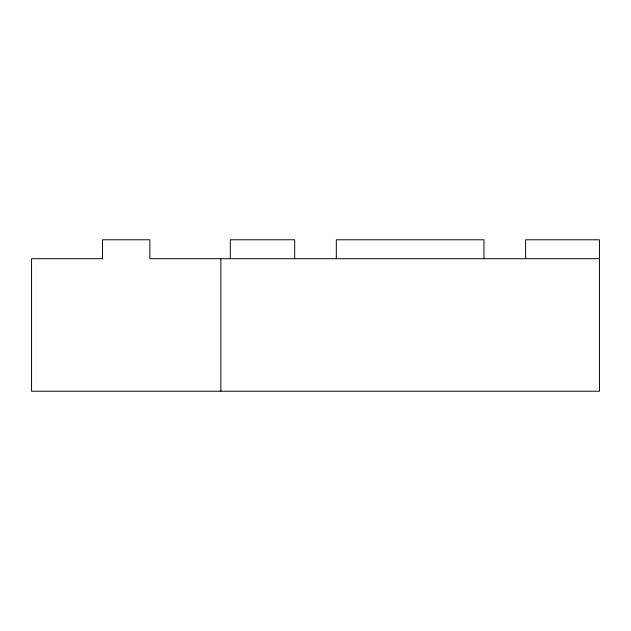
<?xml version="1.0" encoding="UTF-8"?>
<svg xmlns="http://www.w3.org/2000/svg" width="631" height="631" viewBox="0 0 631 631"><rect width="100%" height="100%" fill="white"/><g stroke="black" fill="none" stroke-linecap="round" stroke-linejoin="round"><path stroke-width="0.95" d="M599.45 258.71L149.862 258.71L149.862 239.78L102.537 239.78L102.537 258.71L31.55 258.71L31.55 391.22L599.45 391.22L599.45 239.78L525.623 239.78L525.623 258.71M483.977 258.71L483.977 239.78L336.323 239.78L336.323 258.71M294.677 258.71L294.677 239.78L230.315 239.78L230.315 258.71M220.85 258.71L220.85 391.22"/></g></svg>
